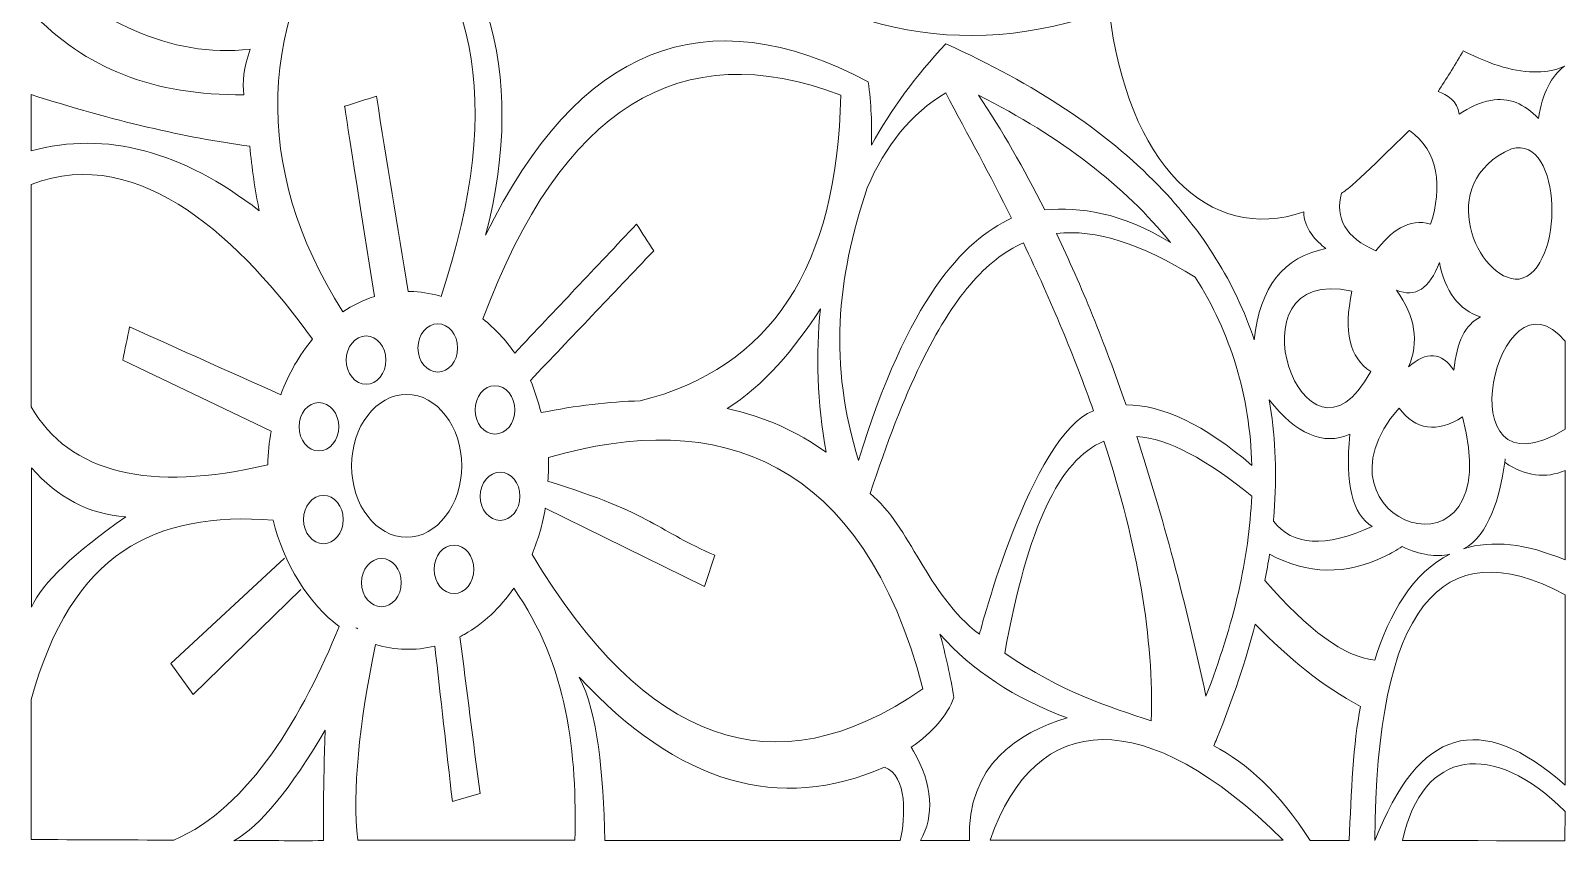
# Model space of a CAD drawing. Header units: centimetres. Extents: x -69 to 20, y -245 to -24.
# Drawn here: x -63.9 to 20.2, y -245.3 to -200.9 of the extents above; entities that cross this region are included whole.
import ezdxf

# ---------------------------------------------------------------- set-up
doc = ezdxf.new("R2010")
doc.units = ezdxf.units.CM
doc.header["$MEASUREMENT"] = 0
doc.layers.add('layer 1', color=7, linetype='Continuous')

msp = doc.modelspace()

# ---------------------------------------------------------------- linework, layer by layer
at = {"layer": 'layer 1', "color": 242, "lineweight": 9}
for centre, major_axis, ratio in [((-41.6168, -218.23937), (0, 1.32496), 0.82181349), ((-45.54965, -218.90673), (0, 1.32496), 0.82181349), ((-38.47989, -221.63688), (0, 1.32496), 0.82180594), ((-48.13597, -222.55839), (0, 1.32496), 0.82181349), ((-43.32577, -224.70065), (0, 3.91321), 0.77171171), ((-38.19897, -226.36913), (0, 1.32496), 0.82181349), ((-47.89063, -227.6432), (0, 1.32496), 0.82181349), ((-40.72723, -230.37335), (0, 1.32496), 0.82181349), ((-44.7069, -231.10139), (0, 1.32496), 0.82181349)]:
    msp.add_ellipse(centre, major_axis=major_axis, ratio=ratio, dxfattribs=at)
for points, knots in [([(-37.66746, -199.26391), (-33.71484, -198.24425), (-30.25404, -196.65079), (-27.48024, -194.70652), (-27.48024, -194.70652), (-20.51618, -200.96334), (-12.95544, -202.63986), (-4.79644, -199.72918), (-4.79644, -199.72918), (-3.8049, -208.11282), (0.65118, -212.59498), (5.88458, -210.77812), (5.88458, -210.77812), (5.8362, -211.64718), (6.57241, -212.41095), (7.09408, -212.79627), (7.09408, -212.79627), (7.09408, -212.79627), (7.09398, -212.79627), (7.09398, -212.79627), (7.09398, -212.79627), (4.7686, -213.24199), (3.45734, -214.90879), (3.15988, -217.79695), (3.15988, -217.79695), (3.15988, -217.79695), (3.15978, -217.79682), (3.15978, -217.79682), (3.15978, -217.79682), (2.1132, -214.68647), (0.36204, -211.86613), (-2.09338, -209.33498), (-2.09338, -209.33498), (-4.9962, -206.34261), (-8.88317, -203.75443), (-13.7547, -201.57153), (-13.7547, -201.57153), (-15.40629, -203.32866), (-16.76759, -205.18381), (-17.83643, -207.1332), (-17.83643, -207.1332), (-17.79606, -206.0065), (-17.85256, -204.84595), (-18.00592, -203.6525), (-18.00592, -203.6525), (-26.95419, -198.90218), (-33.94977, -201.70635), (-38.99319, -212.06499), (-38.99319, -212.06499), (-36.6418, -202.92406), (-38.94241, -195.8881), (-45.49498, -190.8099), (-45.49498, -190.8099), (-45.3952, -190.33991), (-45.34193, -189.84511), (-45.34193, -189.33454), (-45.34193, -189.33454), (-45.34193, -187.0818), (-46.37914, -185.13834), (-47.87477, -184.24717), (-47.87477, -184.24717), (-47.17726, -183.2538), (-46.75276, -181.93955), (-46.75276, -180.49831), (-46.75276, -180.49831), (-46.75276, -179.14375), (-47.12773, -177.90082), (-47.75189, -176.93145), (-47.75189, -176.93145), (-40.86379, -172.74092), (-41.62674, -161.48867), (-43.62063, -153.86368), (-43.62063, -153.86368), (-38.96405, -158.93676), (-34.77994, -161.59289), (-31.22841, -162.56226), (-31.22841, -162.56226), (-31.22841, -162.56226), (-31.23268, -162.56522), (-31.23268, -162.56522), (-31.23268, -162.56522), (-43.86035, -171.08193), (-46.0051, -183.31501), (-37.66746, -199.26391)], [0, 0, 0, 0, 0.04545455, 0.04545455, 0.04545455, 0.04545455, 0.09090909, 0.09090909, 0.09090909, 0.09090909, 0.13636364, 0.13636364, 0.13636364, 0.13636364, 0.18181818, 0.18181818, 0.18181818, 0.18181818, 0.22727273, 0.22727273, 0.22727273, 0.22727273, 0.27272727, 0.27272727, 0.27272727, 0.27272727, 0.31818182, 0.31818182, 0.31818182, 0.31818182, 0.36363636, 0.36363636, 0.36363636, 0.36363636, 0.40909091, 0.40909091, 0.40909091, 0.40909091, 0.45454545, 0.45454545, 0.45454545, 0.45454545, 0.5, 0.5, 0.5, 0.5, 0.54545455, 0.54545455, 0.54545455, 0.54545455, 0.59090909, 0.59090909, 0.59090909, 0.59090909, 0.63636364, 0.63636364, 0.63636364, 0.63636364, 0.68181818, 0.68181818, 0.68181818, 0.68181818, 0.72727273, 0.72727273, 0.72727273, 0.72727273, 0.77272727, 0.77272727, 0.77272727, 0.77272727, 0.81818182, 0.81818182, 0.81818182, 0.81818182, 0.86363636, 0.86363636, 0.86363636, 0.86363636, 0.90909091, 0.90909091, 0.90909091, 0.90909091, 1, 1, 1, 1]), ([(11.37881, -192.38057), (8.12942, -202.70821), (0.74576, -197.48494), (3.0651, -187.9603), (3.0651, -187.9603), (5.00915, -191.27193), (8.21339, -193.00116), (11.37881, -192.38057)], [0, 0, 0, 0, 0.33333333, 0.33333333, 0.33333333, 0.33333333, 1, 1, 1, 1]), ([(-43.24732, -215.13786), (-43.2469, -215.13786), (-43.24618, -215.13786), (-43.24576, -215.13786), (-43.24576, -215.13786), (-43.24576, -215.13786), (-43.14661, -215.13934), (-43.14661, -215.13934), (-43.14661, -215.13934), (-43.14661, -215.13934), (-43.1465, -215.13934), (-43.1465, -215.13934), (-43.1465, -215.13934), (-42.59081, -215.1512), (-42.0529, -215.25245), (-41.52509, -215.38337), (-41.52509, -215.38337), (-41.52509, -215.38337), (-41.52498, -215.38337), (-41.52498, -215.38337), (-41.52498, -215.38337), (-41.52498, -215.38337), (-41.52488, -215.3835), (-41.52488, -215.3835), (-41.52488, -215.3835), (-41.52488, -215.3835), (-41.52477, -215.3835), (-41.52477, -215.3835), (-41.52477, -215.3835), (-41.52477, -215.3835), (-41.43186, -215.41154), (-41.43186, -215.41154), (-41.43186, -215.41154), (-37.86785, -204.6669), (-39.42497, -197.10811), (-46.04734, -192.5642), (-46.04734, -192.5642), (-51.56218, -200.41179), (-51.83664, -208.27986), (-46.82954, -216.26349), (-46.82954, -216.26349), (-46.28675, -215.89906), (-45.70514, -215.61459), (-45.09493, -215.42274), (-45.09493, -215.42274), (-46.7282, -204.99506), (-46.72675, -204.99466), (-46.72675, -204.99466), (-46.72675, -204.99466), (-46.1466, -204.80901), (-45.56635, -204.62336), (-44.9861, -204.43757), (-44.9861, -204.43757), (-44.40605, -208.00429), (-43.82591, -211.571), (-43.24576, -215.13786)], [0, 0, 0, 0, 0.06666667, 0.06666667, 0.06666667, 0.06666667, 0.13333333, 0.13333333, 0.13333333, 0.13333333, 0.2, 0.2, 0.2, 0.2, 0.26666667, 0.26666667, 0.26666667, 0.26666667, 0.33333333, 0.33333333, 0.33333333, 0.33333333, 0.4, 0.4, 0.4, 0.4, 0.46666667, 0.46666667, 0.46666667, 0.46666667, 0.53333333, 0.53333333, 0.53333333, 0.53333333, 0.6, 0.6, 0.6, 0.6, 0.66666667, 0.66666667, 0.66666667, 0.66666667, 0.73333333, 0.73333333, 0.73333333, 0.73333333, 0.8, 0.8, 0.8, 0.8, 0.86666667, 0.86666667, 0.86666667, 0.86666667, 1, 1, 1, 1]), ([(-51.90427, -201.86652), (-52.24803, -202.86743), (-52.36258, -203.70023), (-52.24803, -204.36477), (-52.24803, -204.36477), (-57.1592, -204.40872), (-60.97365, -202.93673), (-63.91351, -199.80994), (-63.91351, -199.80994), (-63.88292, -198.8763), (-63.94337, -197.88805), (-63.91278, -196.95428), (-63.91278, -196.95428), (-60.38143, -200.28128), (-56.33507, -202.37035), (-51.90427, -201.86652)], [0, 0, 0, 0, 0.2, 0.2, 0.2, 0.2, 0.4, 0.4, 0.4, 0.4, 0.6, 0.6, 0.6, 0.6, 1, 1, 1, 1]), ([(-36.53755, -220.0176), (-34.28365, -217.65107), (-32.02975, -215.28454), (-29.77575, -212.91815), (-29.77575, -212.91815), (-30.08924, -212.43063), (-30.40272, -211.94311), (-30.71631, -211.4556), (-30.71631, -211.4556), (-32.94398, -213.8108), (-35.17166, -216.16614), (-37.39944, -218.52148), (-37.39944, -218.52148), (-37.89573, -217.78913), (-38.49326, -217.16895), (-39.13791, -216.64962), (-39.13791, -216.64962), (-34.84497, -205.06598), (-28.29781, -201.02415), (-19.51747, -204.38715), (-19.51747, -204.38715), (-19.68425, -213.77602), (-23.3522, -219.36089), (-30.52008, -221.14229), (-30.52008, -221.14229), (-32.20319, -221.17869), (-34.04622, -221.40654), (-35.95584, -221.78593), (-35.95584, -221.78593), (-36.11856, -221.1764), (-36.28857, -220.56633), (-36.53755, -220.0176)], [0, 0, 0, 0, 0.11111111, 0.11111111, 0.11111111, 0.11111111, 0.22222222, 0.22222222, 0.22222222, 0.22222222, 0.33333333, 0.33333333, 0.33333333, 0.33333333, 0.44444444, 0.44444444, 0.44444444, 0.44444444, 0.55555556, 0.55555556, 0.55555556, 0.55555556, 0.66666667, 0.66666667, 0.66666667, 0.66666667, 0.77777778, 0.77777778, 0.77777778, 0.77777778, 1, 1, 1, 1]), ([(13.24223, -204.18249), (13.7174, -204.35911), (14.3246, -204.69185), (14.39795, -205.42784), (14.39795, -205.42784), (14.94345, -205.06315), (15.52588, -204.77463), (16.13766, -204.66987), (16.13766, -204.66987), (17.10932, -204.50337), (17.97809, -204.83718), (18.74364, -205.67254), (18.74364, -205.67254), (18.95755, -204.28846), (19.45873, -203.31289), (20.16779, -202.80218), (20.16779, -202.80218), (19.69252, -203.00738), (19.19082, -203.10014), (18.69089, -203.11254), (18.69089, -203.11254), (17.53777, -203.14112), (16.18053, -202.75297), (14.61852, -201.94903), (14.61852, -201.94903), (14.61852, -201.94903), (14.59729, -201.98624), (14.59729, -201.98624), (14.59729, -201.98624), (14.59729, -201.98624), (14.57607, -202.02358), (14.57607, -202.02358), (14.57607, -202.02358), (14.57607, -202.02358), (14.55484, -202.06079), (14.55484, -202.06079), (14.55484, -202.06079), (14.1214, -202.81822), (13.68317, -203.52537), (13.24223, -204.18249)], [0, 0, 0, 0, 0.09090909, 0.09090909, 0.09090909, 0.09090909, 0.18181818, 0.18181818, 0.18181818, 0.18181818, 0.27272727, 0.27272727, 0.27272727, 0.27272727, 0.36363636, 0.36363636, 0.36363636, 0.36363636, 0.45454545, 0.45454545, 0.45454545, 0.45454545, 0.54545455, 0.54545455, 0.54545455, 0.54545455, 0.63636364, 0.63636364, 0.63636364, 0.63636364, 0.72727273, 0.72727273, 0.72727273, 0.72727273, 0.81818182, 0.81818182, 0.81818182, 0.81818182, 1, 1, 1, 1]), ([(-51.92383, -207.18187), (-51.81667, -208.37977), (-51.64271, -209.56822), (-51.4085, -210.72432), (-51.4085, -210.72432), (-55.641, -207.43372), (-59.80618, -206.33546), (-63.91319, -207.43224), (-63.91319, -207.43224), (-63.91319, -207.43224), (-63.91403, -204.35425), (-63.91403, -204.35425), (-63.91403, -204.35425), (-59.41674, -205.78674), (-55.43947, -206.72334), (-51.92383, -207.18187)], [0, 0, 0, 0, 0.2, 0.2, 0.2, 0.2, 0.4, 0.4, 0.4, 0.4, 0.6, 0.6, 0.6, 0.6, 1, 1, 1, 1]), ([(-18.06523, -209.4574), (-17.08659, -207.19306), (-15.64215, -205.35517), (-13.7547, -204.2646), (-13.7547, -204.2646), (-12.55497, -206.57086), (-11.30322, -208.77695), (-10.14917, -211.13243), (-10.14917, -211.13243), (-12.82455, -212.35499), (-15.83869, -215.59949), (-18.54466, -224.41159), (-18.54466, -224.41159), (-20.16951, -219.09933), (-19.76259, -214.52078), (-18.06523, -209.4574)], [0, 0, 0, 0, 0.2, 0.2, 0.2, 0.2, 0.4, 0.4, 0.4, 0.4, 0.6, 0.6, 0.6, 0.6, 1, 1, 1, 1]), ([(-1.43739, -212.46501), (-4.18196, -210.79012), (-6.36427, -210.51481), (-8.33153, -210.66756), (-8.33153, -210.66756), (-9.47507, -208.39851), (-10.68468, -206.30499), (-11.95974, -204.38715), (-11.95974, -204.38715), (-7.42364, -206.68303), (-3.91602, -209.3757), (-1.43739, -212.46501)], [0, 0, 0, 0, 0.25, 0.25, 0.25, 0.25, 0.5, 0.5, 0.5, 0.5, 1, 1, 1, 1]), ([(-63.91361, -221.46573), (-61.8111, -225.11253), (-57.42816, -226.16239), (-50.94426, -224.64753), (-50.94426, -224.64753), (-50.92938, -224.01373), (-50.86352, -223.39638), (-50.75854, -222.7979), (-50.75854, -222.7979), (-50.75854, -222.7979), (-50.75854, -222.7979), (-50.75854, -222.7979), (-50.75854, -222.7979), (-50.75854, -222.7979), (-58.89475, -218.91638), (-58.89475, -218.91638), (-58.89475, -218.91638), (-58.76938, -218.30698), (-58.64401, -217.69759), (-58.51853, -217.08819), (-58.51853, -217.08819), (-55.75461, -218.32761), (-52.99059, -219.56716), (-50.22657, -220.80672), (-50.22657, -220.80672), (-49.80301, -219.64914), (-49.20694, -218.61397), (-48.48061, -217.75516), (-48.48061, -217.75516), (-52.31285, -212.50761), (-57.86972, -206.9423), (-63.91278, -209.28173), (-63.91278, -209.28173), (-63.91278, -209.28173), (-63.91361, -221.46573), (-63.91361, -221.46573)], [0, 0, 0, 0, 0.1, 0.1, 0.1, 0.1, 0.2, 0.2, 0.2, 0.2, 0.3, 0.3, 0.3, 0.3, 0.4, 0.4, 0.4, 0.4, 0.5, 0.5, 0.5, 0.5, 0.6, 0.6, 0.6, 0.6, 0.7, 0.7, 0.7, 0.7, 0.8, 0.8, 0.8, 0.8, 1, 1, 1, 1]), ([(11.66566, -206.31443), (13.27136, -207.44154), (13.49651, -209.41385), (12.83147, -211.4556), (12.83147, -211.4556), (11.66077, -211.07621), (10.61867, -211.88527), (9.82159, -212.91815), (9.82159, -212.91815), (8.18966, -212.18633), (7.56561, -211.1296), (7.94693, -209.7501), (7.94693, -209.7501), (8.00353, -209.71356), (8.14191, -209.64656), (8.18394, -209.59209), (8.18394, -209.59209), (8.18394, -209.59209), (8.18404, -209.59195), (8.18404, -209.59195), (8.18404, -209.59195), (8.18404, -209.59195), (8.18415, -209.59182), (8.18415, -209.59182), (8.18415, -209.59182), (8.18415, -209.59182), (8.18425, -209.59182), (8.18425, -209.59182), (8.18425, -209.59182), (8.18425, -209.59182), (8.30484, -209.50863), (8.30484, -209.50863), (8.30484, -209.50863), (8.30484, -209.50863), (8.30515, -209.50836), (8.30515, -209.50836), (8.30515, -209.50836), (8.66878, -209.25436), (11.66503, -206.31173), (11.66566, -206.31443)], [0, 0, 0, 0, 0.09090909, 0.09090909, 0.09090909, 0.09090909, 0.18181818, 0.18181818, 0.18181818, 0.18181818, 0.27272727, 0.27272727, 0.27272727, 0.27272727, 0.36363636, 0.36363636, 0.36363636, 0.36363636, 0.45454545, 0.45454545, 0.45454545, 0.45454545, 0.54545455, 0.54545455, 0.54545455, 0.54545455, 0.63636364, 0.63636364, 0.63636364, 0.63636364, 0.72727273, 0.72727273, 0.72727273, 0.72727273, 0.81818182, 0.81818182, 0.81818182, 0.81818182, 1, 1, 1, 1]), ([(17.68552, -214.46345), (15.39694, -214.62599), (12.99853, -209.14145), (17.26227, -207.33355), (17.26227, -207.33355), (20.09949, -206.50066), (20.19362, -213.99628), (17.68552, -214.46345)], [0, 0, 0, 0, 0.33333333, 0.33333333, 0.33333333, 0.33333333, 1, 1, 1, 1]), ([(-3.87305, -221.35329), (-1.87968, -221.36003), (0.41979, -222.44359), (3.03118, -224.67436), (3.03118, -224.67436), (2.921, -220.87656), (1.88441, -217.43792), (-0.08076, -214.35535), (-0.08076, -214.35535), (-3.0459, -212.52865), (-5.52786, -211.71257), (-7.68948, -211.97062), (-7.68948, -211.97062), (-6.31776, -214.8341), (-5.04656, -217.96224), (-3.87305, -221.35329)], [0, 0, 0, 0, 0.2, 0.2, 0.2, 0.2, 0.4, 0.4, 0.4, 0.4, 0.6, 0.6, 0.6, 0.6, 1, 1, 1, 1]), ([(-17.90417, -226.22103), (-16.98941, -223.42752), (-16.07487, -221.05937), (-15.12516, -219.10189), (-15.12516, -219.10189), (-15.12516, -219.10189), (-15.12506, -219.10162), (-15.12506, -219.10162), (-15.12506, -219.10162), (-14.2616, -217.32224), (-13.35319, -215.86387), (-12.42252, -214.7733), (-12.42252, -214.7733), (-12.42252, -214.7733), (-12.42232, -214.77303), (-12.42232, -214.77303), (-12.42232, -214.77303), (-11.49175, -213.68259), (-10.54152, -212.93891), (-9.50192, -212.47364), (-9.50192, -212.47364), (-7.97008, -215.69818), (-6.68941, -218.76592), (-5.65854, -221.67956), (-5.65854, -221.67956), (-9.09885, -223.02858), (-11.91437, -233.93353), (-11.91448, -233.93326), (-11.91448, -233.93326), (-11.91448, -233.93326), (-11.91448, -233.93339), (-11.91448, -233.93339), (-11.91448, -233.93339), (-11.91448, -233.93339), (-11.91437, -233.93353), (-11.91437, -233.93353), (-11.91437, -233.93353), (-11.91437, -233.93353), (-11.91448, -233.93353), (-11.91448, -233.93353), (-11.91448, -233.93353), (-14.79659, -231.73431), (-15.7, -228.01295), (-17.90417, -226.22103)], [0, 0, 0, 0, 0.08333333, 0.08333333, 0.08333333, 0.08333333, 0.16666667, 0.16666667, 0.16666667, 0.16666667, 0.25, 0.25, 0.25, 0.25, 0.33333333, 0.33333333, 0.33333333, 0.33333333, 0.41666667, 0.41666667, 0.41666667, 0.41666667, 0.5, 0.5, 0.5, 0.5, 0.58333333, 0.58333333, 0.58333333, 0.58333333, 0.66666667, 0.66666667, 0.66666667, 0.66666667, 0.75, 0.75, 0.75, 0.75, 0.83333333, 0.83333333, 0.83333333, 0.83333333, 1, 1, 1, 1]), ([(9.54974, -219.52155), (8.3898, -218.79028), (8.04491, -217.32762), (8.51511, -215.13381), (8.51511, -215.13381), (1.50801, -213.54942), (5.94426, -226.28574), (9.54974, -219.52155)], [0, 0, 0, 0, 0.33333333, 0.33333333, 0.33333333, 0.33333333, 1, 1, 1, 1]), ([(13.31194, -213.54938), (12.77903, -214.99171), (11.99516, -215.49958), (10.96055, -215.07287), (10.96055, -215.07287), (11.99516, -216.51506), (12.21469, -217.91667), (11.61894, -219.2777), (11.61894, -219.2777), (12.60652, -218.40432), (13.43742, -218.46513), (14.11141, -219.46052), (14.11141, -219.46052), (14.25249, -217.91681), (14.73848, -216.94164), (15.56937, -216.53542), (15.56937, -216.53542), (14.37787, -216.1497), (13.62532, -215.15403), (13.31194, -213.54938)], [0, 0, 0, 0, 0.16666667, 0.16666667, 0.16666667, 0.16666667, 0.33333333, 0.33333333, 0.33333333, 0.33333333, 0.5, 0.5, 0.5, 0.5, 0.66666667, 0.66666667, 0.66666667, 0.66666667, 1, 1, 1, 1]), ([(20.20816, -222.69827), (20.20816, -221.09362), (20.20566, -219.47697), (20.20566, -217.87218), (20.20566, -217.87218), (16.52189, -213.3423), (13.42056, -226.84216), (20.20816, -222.69827)], [0, 0, 0, 0, 0.33333333, 0.33333333, 0.33333333, 0.33333333, 1, 1, 1, 1]), ([(-20.32162, -223.95913), (-21.89788, -222.80748), (-23.71042, -222.01176), (-25.75478, -221.56536), (-25.75478, -221.56536), (-23.72967, -220.2948), (-22.06497, -218.30941), (-20.6349, -216.09469), (-20.6349, -216.09469), (-20.6349, -216.09469), (-20.6349, -216.09469), (-20.6349, -216.09469), (-20.6349, -216.09469), (-20.89854, -218.59483), (-20.79398, -221.21658), (-20.32162, -223.95913)], [0, 0, 0, 0, 0.2, 0.2, 0.2, 0.2, 0.4, 0.4, 0.4, 0.4, 0.6, 0.6, 0.6, 0.6, 1, 1, 1, 1]), ([(3.98505, -221.0827), (4.30072, -222.92855), (4.39675, -224.86311), (4.27398, -226.88962), (4.27398, -226.88962), (4.27398, -226.88962), (4.27398, -226.88975), (4.27398, -226.88975), (4.27398, -226.88975), (4.27398, -226.88975), (4.27398, -226.89002), (4.27398, -226.89002), (4.27398, -226.89002), (4.25713, -227.16695), (4.23642, -227.44765), (4.21145, -227.72781), (4.21145, -227.72781), (5.24419, -229.08749), (7.05153, -229.1886), (9.63348, -228.03116), (9.63348, -228.03116), (8.53623, -227.36069), (8.12859, -225.67474), (8.41076, -222.97317), (8.41076, -222.97317), (6.93895, -223.6032), (5.46362, -222.97317), (3.98505, -221.0827)], [0, 0, 0, 0, 0.125, 0.125, 0.125, 0.125, 0.25, 0.25, 0.25, 0.25, 0.375, 0.375, 0.375, 0.375, 0.5, 0.5, 0.5, 0.5, 0.625, 0.625, 0.625, 0.625, 0.75, 0.75, 0.75, 0.75, 1, 1, 1, 1]), ([(-35.72101, -227.02943), (-35.72101, -227.02943), (-26.99342, -231.31663), (-26.99342, -231.31663), (-26.99342, -231.31663), (-26.99342, -231.31663), (-26.95398, -231.19799), (-26.95398, -231.19799), (-26.95398, -231.19799), (-26.95398, -231.19799), (-26.42534, -229.599), (-26.42534, -229.599), (-26.42534, -229.599), (-29.4605, -228.32224), (-29.83807, -227.30541), (-35.57514, -225.54396), (-35.57514, -225.54396), (-35.55486, -225.11657), (-35.52375, -224.68069), (-35.54726, -224.25236), (-35.54726, -224.25236), (-26.20123, -221.49957), (-18.28715, -224.30508), (-15.00905, -236.92833), (-15.00905, -236.92833), (-23.24639, -242.60285), (-30.2633, -239.85491), (-36.44807, -229.55545), (-36.44807, -229.55545), (-36.12106, -228.74423), (-35.87458, -227.93422), (-35.72101, -227.02943)], [0, 0, 0, 0, 0.11111111, 0.11111111, 0.11111111, 0.11111111, 0.22222222, 0.22222222, 0.22222222, 0.22222222, 0.33333333, 0.33333333, 0.33333333, 0.33333333, 0.44444444, 0.44444444, 0.44444444, 0.44444444, 0.55555556, 0.55555556, 0.55555556, 0.55555556, 0.66666667, 0.66666667, 0.66666667, 0.66666667, 0.77777778, 0.77777778, 0.77777778, 0.77777778, 1, 1, 1, 1]), ([(14.5817, -222.01998), (13.17086, -222.91371), (12.01088, -222.75121), (11.10164, -221.53246), (11.10164, -221.53246), (5.64421, -227.80855), (17.19334, -231.7589), (14.5817, -222.01998)], [0, 0, 0, 0, 0.33333333, 0.33333333, 0.33333333, 0.33333333, 1, 1, 1, 1]), ([(-5.08651, -223.35768), (-7.55037, -224.35645), (-9.2572, -228.06001), (-10.52477, -234.9637), (-10.52477, -234.9637), (-7.45673, -237.08567), (-4.847, -237.8915), (-2.48937, -238.68344), (-2.48937, -238.68344), (-2.34361, -234.20304), (-3.20873, -229.09409), (-5.08651, -223.35768)], [0, 0, 0, 0, 0.25, 0.25, 0.25, 0.25, 0.5, 0.5, 0.5, 0.5, 1, 1, 1, 1]), ([(-3.28843, -223.08898), (-1.53259, -223.21531), (0.54932, -224.34445), (3.02026, -226.35977), (3.02026, -226.35977), (2.88105, -229.7438), (2.04433, -233.39653), (0.51052, -237.31783), (0.51052, -237.31783), (-0.60202, -232.16588), (-1.86834, -227.4227), (-3.28843, -223.08898)], [0, 0, 0, 0, 0.25, 0.25, 0.25, 0.25, 0.5, 0.5, 0.5, 0.5, 1, 1, 1, 1]), ([(16.91445, -224.52295), (18.04311, -225.27431), (19.14046, -225.41669), (20.20639, -224.94953), (20.20639, -224.94953), (20.21919, -226.58236), (20.1963, -228.22368), (20.2091, -229.85651), (20.2091, -229.85651), (18.04717, -228.95967), (16.21881, -228.7511), (14.64266, -229.24563), (14.64266, -229.24563), (16.01936, -228.54671), (16.65299, -226.32566), (16.88584, -224.6056), (16.88584, -224.6056), (16.88584, -224.6056), (16.88584, -224.60546), (16.88584, -224.60546), (16.88584, -224.60546), (16.89884, -224.50947), (16.91143, -224.41253), (16.92288, -224.31384)], [0, 0, 0, 0, 0.14285714, 0.14285714, 0.14285714, 0.14285714, 0.28571429, 0.28571429, 0.28571429, 0.28571429, 0.42857143, 0.42857143, 0.42857143, 0.42857143, 0.57142857, 0.57142857, 0.57142857, 0.57142857, 0.71428571, 0.71428571, 0.71428571, 0.71428571, 1, 1, 1, 1]), ([(-63.903, -232.44604), (-63.28945, -231.11143), (-61.56659, -229.46404), (-58.73453, -227.50454), (-58.73453, -227.50454), (-60.74423, -227.34923), (-62.46709, -226.44956), (-63.903, -224.80648), (-63.903, -224.80648), (-63.903, -224.80648), (-63.903, -232.44604), (-63.903, -232.44604)], [0, 0, 0, 0, 0.25, 0.25, 0.25, 0.25, 0.5, 0.5, 0.5, 0.5, 1, 1, 1, 1]), ([(-56.09442, -245.21476), (-58.70071, -245.20438), (-61.30701, -245.194), (-63.9133, -245.18375), (-63.9133, -245.18375), (-63.9133, -242.62577), (-63.9133, -240.0678), (-63.9133, -237.50968), (-63.9133, -237.50968), (-61.69498, -229.40863), (-57.13517, -227.20173), (-50.64316, -227.67212), (-50.64316, -227.67212), (-50.11358, -230.01102), (-48.65103, -232.32726), (-47.01817, -233.49954), (-47.01817, -233.49954), (-49.00562, -238.31012), (-51.89043, -243.41866), (-56.09442, -245.21476)], [0, 0, 0, 0, 0.16666667, 0.16666667, 0.16666667, 0.16666667, 0.33333333, 0.33333333, 0.33333333, 0.33333333, 0.5, 0.5, 0.5, 0.5, 0.66666667, 0.66666667, 0.66666667, 0.66666667, 1, 1, 1, 1]), ([(20.21201, -231.76869), (20.21201, -231.76869), (20.20733, -242.19906), (20.20733, -242.19906), (20.20733, -242.19906), (15.5468, -238.07742), (12.17225, -239.07294), (9.77903, -245.23471), (9.77903, -245.23471), (9.84198, -232.5849), (13.34711, -228.09614), (20.21201, -231.76869)], [0, 0, 0, 0, 0.25, 0.25, 0.25, 0.25, 0.5, 0.5, 0.5, 0.5, 1, 1, 1, 1]), ([(13.88803, -229.54615), (13.14089, -229.71832), (12.26755, -229.58835), (11.27965, -229.12631), (11.27965, -229.12631), (10.96347, -229.32774), (10.64759, -229.5053), (10.33244, -229.65954), (10.33244, -229.65954), (8.19351, -230.70656), (6.08153, -230.66652), (3.99629, -229.53887), (3.99629, -229.53887), (3.92523, -230.01938), (3.84303, -230.50285), (3.74939, -230.99266), (3.74939, -230.99266), (6.11784, -233.72604), (8.12256, -235.1809), (9.76457, -235.34983), (9.76457, -235.34983), (10.55624, -232.82206), (11.85658, -230.54073), (13.88636, -229.54696), (13.88636, -229.54696), (13.88678, -229.54682), (13.8873, -229.54642), (13.88803, -229.54615)], [0, 0, 0, 0, 0.125, 0.125, 0.125, 0.125, 0.25, 0.25, 0.25, 0.25, 0.375, 0.375, 0.375, 0.375, 0.5, 0.5, 0.5, 0.5, 0.625, 0.625, 0.625, 0.625, 0.75, 0.75, 0.75, 0.75, 1, 1, 1, 1]), ([(-50.03024, -229.76416), (-50.03024, -229.76416), (-56.25714, -235.5398), (-56.25714, -235.5398), (-56.25714, -235.5398), (-56.25714, -235.5398), (-55.03713, -237.24233), (-55.03713, -237.24233), (-55.03713, -237.24233), (-55.03713, -237.24233), (-49.12204, -231.47599), (-49.12204, -231.47599)], [0, 0, 0, 0, 0.25, 0.25, 0.25, 0.25, 0.5, 0.5, 0.5, 0.5, 1, 1, 1, 1]), ([(-34.0997, -245.2242), (-38.0621, -245.22406), (-42.04843, -245.22528), (-46.01082, -245.22541), (-46.01082, -245.22541), (-46.29757, -242.51765), (-45.95131, -238.93273), (-45.03011, -234.49169), (-45.03011, -234.49169), (-43.96709, -234.81338), (-42.85102, -234.84263), (-41.77875, -234.57879), (-41.77875, -234.57879), (-41.45808, -237.41665), (-41.13711, -240.25709), (-40.81665, -243.09482), (-40.81665, -243.09482), (-40.31173, -242.95164), (-39.80681, -242.80846), (-39.30178, -242.66528), (-39.30178, -242.66528), (-39.66853, -239.79856), (-40.03497, -236.93237), (-40.40204, -234.06538), (-40.40204, -234.06538), (-40.32047, -234.02399), (-40.23952, -233.98058), (-40.15931, -233.93582), (-40.15931, -233.93582), (-40.15931, -233.93582), (-40.1592, -233.93582), (-40.1592, -233.93582), (-40.1592, -233.93582), (-39.11668, -233.35352), (-38.19486, -232.48567), (-37.45448, -231.40966), (-37.45448, -231.40966), (-34.4805, -235.6091), (-33.96996, -240.53711), (-34.0997, -245.2242)], [0, 0, 0, 0, 0.09090909, 0.09090909, 0.09090909, 0.09090909, 0.18181818, 0.18181818, 0.18181818, 0.18181818, 0.27272727, 0.27272727, 0.27272727, 0.27272727, 0.36363636, 0.36363636, 0.36363636, 0.36363636, 0.45454545, 0.45454545, 0.45454545, 0.45454545, 0.54545455, 0.54545455, 0.54545455, 0.54545455, 0.63636364, 0.63636364, 0.63636364, 0.63636364, 0.72727273, 0.72727273, 0.72727273, 0.72727273, 0.81818182, 0.81818182, 0.81818182, 0.81818182, 1, 1, 1, 1]), ([(-12.44926, -245.23134), (-13.34726, -245.22002), (-14.25744, -245.23552), (-15.15055, -245.23323), (-15.15055, -245.23323), (-14.37032, -243.91144), (-14.46625, -242.14513), (-15.52927, -240.33218), (-15.52927, -240.33218), (-15.56901, -240.2645), (-15.60948, -240.19682), (-15.65173, -240.12846), (-15.65173, -240.12846), (-14.45137, -239.29068), (-13.67146, -238.37753), (-13.3121, -237.38969), (-13.3121, -237.38969), (-13.50999, -236.21404), (-13.76417, -235.0597), (-14.07515, -233.92598), (-14.07515, -233.92598), (-12.3138, -235.91406), (-9.99082, -237.44187), (-7.10839, -238.51276), (-7.10839, -238.51276), (-9.7538, -239.31495), (-12.62832, -241.08395), (-12.44926, -245.23134)], [0, 0, 0, 0, 0.125, 0.125, 0.125, 0.125, 0.25, 0.25, 0.25, 0.25, 0.375, 0.375, 0.375, 0.375, 0.5, 0.5, 0.5, 0.5, 0.625, 0.625, 0.625, 0.625, 0.75, 0.75, 0.75, 0.75, 1, 1, 1, 1]), ([(0.93751, -240.05202), (2.77149, -241.00198), (4.48821, -242.54448), (6.23042, -245.24092), (6.23042, -245.24092), (6.23042, -245.24092), (8.36342, -245.23781), (8.36342, -245.23781), (8.36342, -245.23781), (8.47776, -242.59342), (8.59314, -239.88093), (8.98487, -237.89473), (8.98487, -237.89473), (6.91575, -236.76749), (5.07657, -235.30211), (3.21409, -233.36984), (3.21409, -233.36984), (2.69356, -235.38758), (1.99012, -237.48029), (1.10429, -239.64796), (1.10429, -239.64796), (1.10429, -239.64796), (1.10419, -239.64809), (1.10419, -239.64809), (1.10419, -239.64809), (1.04925, -239.78238), (0.9938, -239.91706), (0.93751, -240.05202)], [0, 0, 0, 0, 0.125, 0.125, 0.125, 0.125, 0.25, 0.25, 0.25, 0.25, 0.375, 0.375, 0.375, 0.375, 0.5, 0.5, 0.5, 0.5, 0.625, 0.625, 0.625, 0.625, 0.75, 0.75, 0.75, 0.75, 1, 1, 1, 1]), ([(-16.25435, -245.23256), (-21.64693, -245.23256), (-27.05543, -245.23444), (-32.4479, -245.23444), (-32.4479, -245.23444), (-32.55621, -241.48033), (-32.82205, -238.29098), (-33.85686, -236.27984), (-33.85686, -236.27984), (-28.46439, -242.10967), (-22.88369, -243.75504), (-17.115, -241.21594), (-17.115, -241.21594), (-15.84525, -241.72368), (-15.97208, -243.9326), (-16.25435, -245.23256)], [0, 0, 0, 0, 0.2, 0.2, 0.2, 0.2, 0.4, 0.4, 0.4, 0.4, 0.6, 0.6, 0.6, 0.6, 1, 1, 1, 1]), ([(4.75362, -245.218), (-2.75011, -237.76342), (-8.84415, -237.97994), (-11.32455, -245.218), (-11.32455, -245.218), (-5.96516, -245.218), (-0.60577, -245.218), (4.75362, -245.218)], [0, 0, 0, 0, 0.33333333, 0.33333333, 0.33333333, 0.33333333, 1, 1, 1, 1]), ([(-47.87825, -245.23822), (-47.90943, -244.46974), (-47.89061, -242.37518), (-47.797, -239.17987), (-47.797, -239.17987), (-49.68537, -242.41567), (-51.35526, -244.43798), (-52.80672, -245.24689), (-52.80672, -245.24689), (-51.16802, -245.20643), (-49.51695, -245.27869), (-47.87825, -245.23822)], [0, 0, 0, 0, 0.25, 0.25, 0.25, 0.25, 0.5, 0.5, 0.5, 0.5, 1, 1, 1, 1]), ([(20.20795, -243.6453), (20.20795, -243.6453), (20.20088, -245.25278), (20.20088, -245.25278), (20.20088, -245.25278), (20.20088, -245.25278), (20.20088, -245.25278), (11.29058, -245.23471), (11.29058, -245.23471), (12.39282, -240.21556), (16.24014, -239.68679), (20.20795, -243.6453)], [0, 0, 0, 0, 0.25, 0.25, 0.25, 0.25, 0.5, 0.5, 0.5, 0.5, 1, 1, 1, 1])]:
    msp.add_open_spline(points, degree=3, knots=knots, dxfattribs=at)
msp.add_open_spline([(-45.99386, -233.63247), (-46.03403, -233.6136), (-46.07408, -233.59405), (-46.11393, -233.5745)], degree=3, dxfattribs=at)

doc.saveas('drawing.dxf')
